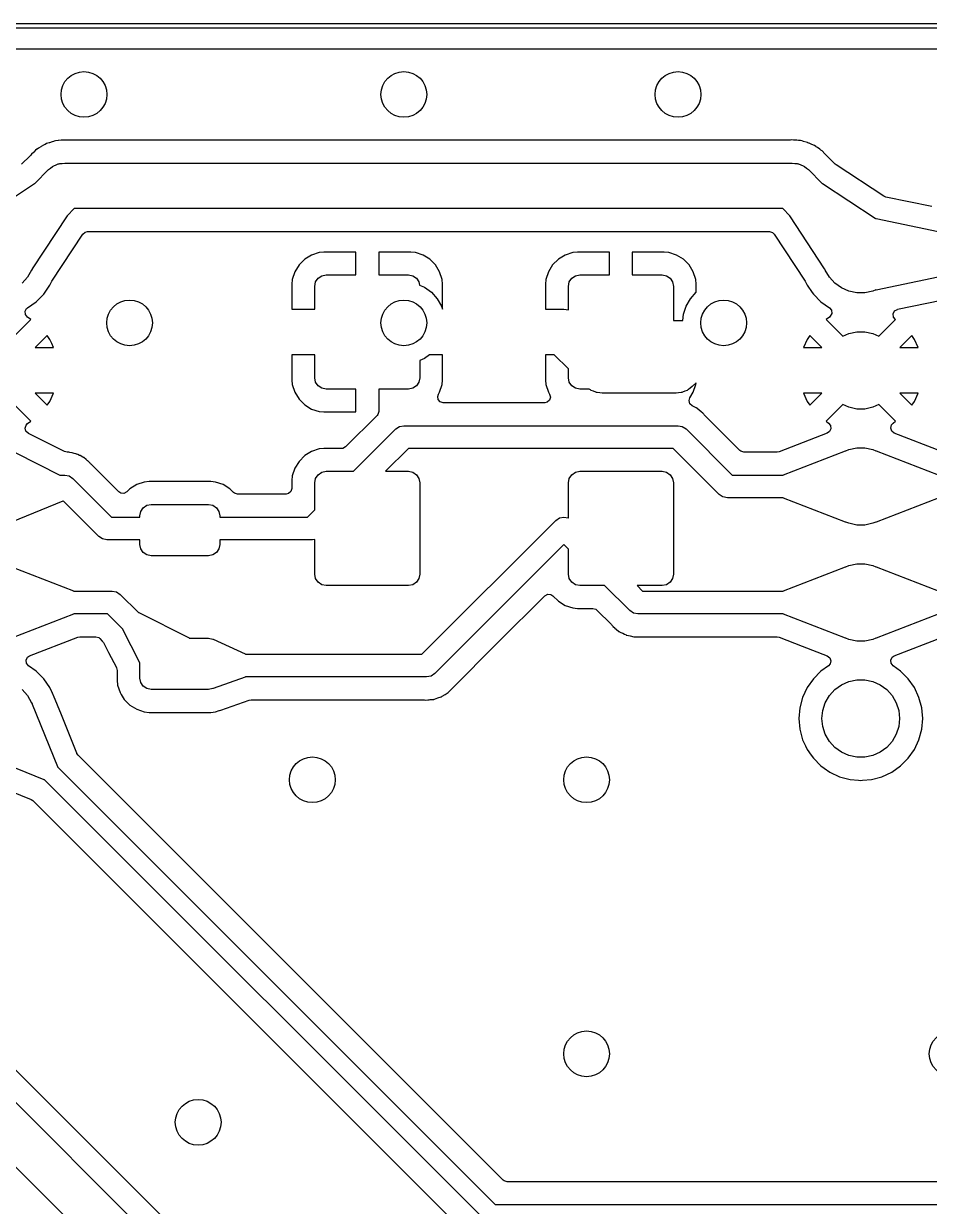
# Model space of a CAD drawing. Extents: x 0.1 to 11.5, y -4.3 to -1.1.
# Drawn here: x 0.657 to 1.437, y -2.12 to -1.1 of the extents above; entities that cross this region are included whole.
import ezdxf

# ---------------------------------------------------------------- set-up
doc = ezdxf.new("R2010")
doc.units = 0
doc.header["$MEASUREMENT"] = 0
doc.layers.add('BLACK', color=7, linetype='CONTINUOUS')

msp = doc.modelspace()

# ---------------------------------------------------------------- linework, layer by layer
at = {"layer": 'BLACK', "linetype": 'CONTINUOUS'}
for p, q in [((0.0787, -1.1004), (11.5354, -1.1004)), ((11.5335, -1.1043), (0.0807, -1.1043)), ((0.3034, -1.122), (1.8816, -1.122)), ((0.6812, -1.2021), (0.679, -1.203)), ((0.6826, -1.2019), (0.6812, -1.2021)), ((0.6829, -1.2018), (0.6826, -1.2019)), ((0.6842, -1.2014), (0.6829, -1.2018)), ((0.6866, -1.2011), (0.6842, -1.2014)), ((0.6867, -1.2011), (0.6866, -1.2011)), ((0.6891, -1.2007), (0.6867, -1.2011)), ((0.6909, -1.2007), (0.6891, -1.2007)), ((0.6891, -1.2007), (0.6891, -1.2007)), ((0.6891, -1.2007), (0.6891, -1.2007)), ((0.6926, -1.2008), (0.6909, -1.2007)), ((1.3162, -1.2008), (0.6926, -1.2008)), ((1.3166, -1.2007), (1.3162, -1.2008)), ((1.3171, -1.2007), (1.3166, -1.2007)), ((1.3179, -1.2006), (1.3171, -1.2007)), ((1.3201, -1.2007), (1.3179, -1.2006)), ((1.3203, -1.2008), (1.3201, -1.2007)), ((1.3205, -1.2008), (1.3203, -1.2008)), ((1.3229, -1.2008), (1.3205, -1.2008)), ((1.3242, -1.201), (1.3229, -1.2008)), ((1.3229, -1.2008), (1.3229, -1.2008)), ((1.3245, -1.2011), (1.3242, -1.201)), ((1.3259, -1.2012), (1.3245, -1.2011)), ((1.3282, -1.2018), (1.3259, -1.2012)), ((1.3259, -1.2012), (1.3259, -1.2012)), ((1.3284, -1.2019), (1.3282, -1.2018)), ((1.3308, -1.2024), (1.3284, -1.2019)), ((1.332, -1.2029), (1.3308, -1.2024)), ((1.3308, -1.2024), (1.3308, -1.2024)), ((0.6634, -1.2129), (0.6626, -1.2139)), ((0.6653, -1.2113), (0.6634, -1.2129)), ((0.6654, -1.2112), (0.6653, -1.2113)), ((0.6671, -1.2095), (0.6654, -1.2112)), ((0.6682, -1.2087), (0.6671, -1.2095)), ((0.6671, -1.2095), (0.6671, -1.2095)), ((0.6685, -1.2085), (0.6682, -1.2087)), ((0.6695, -1.2077), (0.6685, -1.2085)), ((0.6716, -1.2065), (0.6695, -1.2077)), ((0.6718, -1.2064), (0.6716, -1.2065)), ((0.6738, -1.2051), (0.6718, -1.2064)), ((0.6751, -1.2046), (0.6738, -1.2051)), ((0.6738, -1.2051), (0.6738, -1.2051)), ((0.6753, -1.2044), (0.6751, -1.2046)), ((0.6765, -1.2038), (0.6753, -1.2044)), ((0.6788, -1.2031), (0.6765, -1.2038)), ((0.6765, -1.2038), (0.6765, -1.2038)), ((0.679, -1.203), (0.6788, -1.2031)), ((1.3323, -1.203), (1.332, -1.2029)), ((1.3333, -1.2033), (1.3323, -1.203)), ((1.3336, -1.2034), (1.3333, -1.2033)), ((1.3357, -1.2045), (1.3336, -1.2034)), ((1.3336, -1.2034), (1.3336, -1.2034)), ((1.3336, -1.2034), (1.3336, -1.2034)), ((1.3359, -1.2046), (1.3357, -1.2045)), ((1.3381, -1.2055), (1.3359, -1.2046)), ((1.3392, -1.2063), (1.3381, -1.2055)), ((1.3381, -1.2055), (1.3381, -1.2055)), ((1.3381, -1.2055), (1.3381, -1.2055)), ((1.3381, -1.2055), (1.3381, -1.2055)), ((1.3395, -1.2065), (1.3392, -1.2063)), ((1.3407, -1.2071), (1.3395, -1.2065)), ((1.3426, -1.2086), (1.3407, -1.2071)), ((1.3407, -1.2071), (1.3407, -1.2071)), ((1.3427, -1.2087), (1.3426, -1.2086)), ((1.3436, -1.2094), (1.3427, -1.2087)), ((1.3447, -1.2101), (1.3436, -1.2094)), ((1.3471, -1.2127), (1.3447, -1.2101)), ((1.3447, -1.2101), (1.3447, -1.2101)), ((1.3447, -1.2101), (1.3447, -1.2101)), ((1.356, -1.2216), (1.3471, -1.2127)), ((0.6624, -1.2142), (0.655, -1.2216)), ((0.6626, -1.2139), (0.6624, -1.2142)), ((0.6821, -1.2233), (0.6827, -1.2229)), ((0.6827, -1.2229), (0.6847, -1.2221)), ((0.6847, -1.2221), (0.6866, -1.2213)), ((0.6866, -1.2213), (0.6873, -1.2212)), ((0.6873, -1.2212), (0.6879, -1.2209)), ((0.6879, -1.2209), (0.69, -1.2208)), ((0.69, -1.2208), (0.6921, -1.2205)), ((0.6921, -1.2205), (1.3189, -1.2205)), ((1.3189, -1.2205), (1.321, -1.2208)), ((1.321, -1.2208), (1.3231, -1.2209)), ((1.3231, -1.2209), (1.3237, -1.2212)), ((1.3237, -1.2212), (1.3244, -1.2213)), ((1.3244, -1.2213), (1.3264, -1.2221)), ((1.3264, -1.2221), (1.3283, -1.2229)), ((1.3283, -1.2229), (1.3289, -1.2233)), ((1.3568, -1.2222), (1.356, -1.2216)), ((1.3977, -1.2491), (1.3568, -1.2222)), ((0.6663, -1.2381), (0.6782, -1.2262)), ((0.6782, -1.2262), (0.6799, -1.225)), ((0.6799, -1.225), (0.6815, -1.2236)), ((0.6815, -1.2236), (0.6821, -1.2233)), ((1.3289, -1.2233), (1.3295, -1.2236)), ((1.3295, -1.2236), (1.3311, -1.225)), ((1.3311, -1.225), (1.3328, -1.2262)), ((1.3328, -1.2262), (1.3447, -1.2381)), ((0.6206, -1.2681), (0.6662, -1.2382)), ((0.6662, -1.2382), (0.6663, -1.2381)), ((1.3447, -1.2381), (1.3449, -1.2382)), ((1.3449, -1.2382), (1.3904, -1.2681)), ((1.3994, -1.2498), (1.3977, -1.2491)), ((1.4391, -1.258), (1.3994, -1.2498)), ((0.7003, -1.2598), (0.6942, -1.266)), ((1.3107, -1.2598), (0.7003, -1.2598)), ((1.3169, -1.266), (1.3107, -1.2598)), ((0.6941, -1.2661), (0.6642, -1.3117)), ((0.6942, -1.266), (0.6941, -1.2661)), ((1.3169, -1.2661), (1.3169, -1.266)), ((1.3468, -1.3117), (1.3169, -1.2661)), ((1.3904, -1.2681), (1.3906, -1.2684)), ((1.3906, -1.2684), (1.3906, -1.2684)), ((1.3906, -1.2684), (1.3908, -1.2685)), ((1.3908, -1.2685), (1.3909, -1.2684)), ((1.3909, -1.2684), (1.3911, -1.2684)), ((1.3911, -1.2684), (1.4445, -1.2795)), ((0.681, -1.3224), (0.7077, -1.2818)), ((0.7077, -1.2818), (0.7098, -1.28)), ((0.7098, -1.28), (0.7117, -1.2795)), ((0.7117, -1.2795), (1.2993, -1.2795)), ((1.2993, -1.2795), (1.3019, -1.2803)), ((1.3019, -1.2803), (1.3034, -1.2818)), ((1.3034, -1.2818), (1.33, -1.3224)), ((0.8989, -1.3035), (0.894, -1.3083)), ((0.9048, -1.2998), (0.8989, -1.3035)), ((0.9113, -1.2977), (0.9048, -1.2998)), ((0.9048, -1.2998), (0.9048, -1.2998)), ((0.9154, -1.2972), (0.9113, -1.2977)), ((0.9429, -1.2972), (0.9154, -1.2972)), ((0.9154, -1.2972), (0.9154, -1.2972)), ((0.9429, -1.3169), (0.9429, -1.2972)), ((0.9902, -1.2972), (0.9626, -1.2972)), ((0.9626, -1.2972), (0.9626, -1.3169)), ((0.9942, -1.2977), (0.9902, -1.2972)), ((1.0008, -1.2998), (0.9942, -1.2977)), ((0.9942, -1.2977), (0.9942, -1.2977)), ((1.0066, -1.3035), (1.0008, -1.2998)), ((1.0008, -1.2998), (1.0008, -1.2998)), ((1.0115, -1.3083), (1.0066, -1.3035)), ((1.1174, -1.3035), (1.1125, -1.3083)), ((1.1233, -1.2998), (1.1174, -1.3035)), ((1.1298, -1.2977), (1.1233, -1.2998)), ((1.1233, -1.2998), (1.1233, -1.2998)), ((1.1339, -1.2972), (1.1298, -1.2977)), ((1.1614, -1.2972), (1.1339, -1.2972)), ((1.1339, -1.2972), (1.1339, -1.2972)), ((1.1614, -1.3169), (1.1614, -1.2972)), ((1.2087, -1.2972), (1.1811, -1.2972)), ((1.1811, -1.2972), (1.1811, -1.3169)), ((1.2127, -1.2977), (1.2087, -1.2972)), ((1.2193, -1.2998), (1.2127, -1.2977)), ((1.2127, -1.2977), (1.2127, -1.2977)), ((1.2251, -1.3035), (1.2193, -1.2998)), ((1.2193, -1.2998), (1.2193, -1.2998)), ((1.23, -1.3083), (1.2251, -1.3035)), ((0.6636, -1.3128), (0.6601, -1.3189)), ((0.664, -1.3119), (0.6636, -1.3128)), ((0.6642, -1.3117), (0.664, -1.3119)), ((0.8904, -1.3142), (0.8882, -1.3208)), ((0.894, -1.3083), (0.8904, -1.3142)), ((0.8904, -1.3142), (0.8904, -1.3142)), ((1.0151, -1.3142), (1.0115, -1.3083)), ((1.0173, -1.3208), (1.0151, -1.3142)), ((1.0151, -1.3142), (1.0151, -1.3142)), ((1.1089, -1.3142), (1.1067, -1.3208)), ((1.1125, -1.3083), (1.1089, -1.3142)), ((1.1089, -1.3142), (1.1089, -1.3142)), ((1.2336, -1.3142), (1.23, -1.3083)), ((1.2358, -1.3208), (1.2336, -1.3142)), ((1.2336, -1.3142), (1.2336, -1.3142)), ((1.347, -1.3119), (1.3468, -1.3117)), ((1.3471, -1.3119), (1.347, -1.3119)), ((1.3474, -1.3128), (1.3471, -1.3119)), ((1.3509, -1.3189), (1.3474, -1.3128)), ((0.6601, -1.3189), (0.6555, -1.3241)), ((0.6793, -1.3259), (0.6806, -1.323)), ((0.6806, -1.323), (0.681, -1.3224)), ((0.8882, -1.3208), (0.8878, -1.3248)), ((0.8878, -1.3248), (0.8878, -1.3465)), ((0.8882, -1.3208), (0.8882, -1.3208)), ((0.9075, -1.3268), (0.9082, -1.323)), ((0.9082, -1.323), (0.9104, -1.3198)), ((0.9104, -1.3198), (0.9136, -1.3177)), ((0.9136, -1.3177), (0.9173, -1.3169)), ((0.9173, -1.3169), (0.9429, -1.3169)), ((0.9626, -1.3169), (0.9882, -1.3169)), ((0.9882, -1.3169), (0.992, -1.3177)), ((0.992, -1.3177), (0.9951, -1.3198)), ((0.9951, -1.3198), (0.9973, -1.323)), ((0.9973, -1.323), (0.9978, -1.3257)), ((1.0177, -1.3248), (1.0173, -1.3208)), ((1.0177, -1.3465), (1.0177, -1.3248)), ((1.0177, -1.3248), (1.0177, -1.3248)), ((1.1067, -1.3208), (1.1063, -1.3248)), ((1.1063, -1.3248), (1.1063, -1.3465)), ((1.1067, -1.3208), (1.1067, -1.3208)), ((1.126, -1.3268), (1.1267, -1.323)), ((1.1267, -1.323), (1.1289, -1.3198)), ((1.1289, -1.3198), (1.1321, -1.3177)), ((1.1321, -1.3177), (1.1358, -1.3169)), ((1.1358, -1.3169), (1.1614, -1.3169)), ((1.1811, -1.3169), (1.2067, -1.3169)), ((1.2067, -1.3169), (1.2105, -1.3177)), ((1.2105, -1.3177), (1.2137, -1.3198)), ((1.2137, -1.3198), (1.2158, -1.323)), ((1.2158, -1.323), (1.2165, -1.3268)), ((1.2362, -1.3248), (1.2358, -1.3208)), ((1.2362, -1.3319), (1.2362, -1.3248)), ((1.2362, -1.3248), (1.2362, -1.3248)), ((1.33, -1.3224), (1.3304, -1.323)), ((1.3304, -1.323), (1.3317, -1.3259)), ((1.3556, -1.3241), (1.3509, -1.3189)), ((1.3612, -1.3282), (1.3556, -1.3241)), ((1.4445, -1.319), (1.3911, -1.3301)), ((0.6674, -1.3401), (0.674, -1.3335)), ((0.674, -1.3335), (0.6793, -1.3259)), ((0.6793, -1.3259), (0.6793, -1.3259)), ((0.9075, -1.3465), (0.9075, -1.3268)), ((0.9978, -1.3257), (1.002, -1.3276)), ((1.002, -1.3276), (1.008, -1.3319)), ((1.008, -1.3319), (1.0129, -1.3374)), ((1.126, -1.3469), (1.126, -1.3268)), ((1.2165, -1.3268), (1.2165, -1.3563)), ((1.2312, -1.3374), (1.2361, -1.3319)), ((1.2361, -1.3319), (1.2362, -1.3319)), ((1.3317, -1.3259), (1.3317, -1.3259)), ((1.3317, -1.3259), (1.336, -1.332)), ((1.336, -1.332), (1.3371, -1.3335)), ((1.3371, -1.3335), (1.3436, -1.3401)), ((1.3676, -1.331), (1.3612, -1.3282)), ((1.3745, -1.3325), (1.3676, -1.331)), ((1.3815, -1.3325), (1.3745, -1.3325)), ((1.3883, -1.331), (1.3815, -1.3325)), ((1.3908, -1.3299), (1.3883, -1.331)), ((1.3908, -1.33), (1.3908, -1.3299)), ((1.3911, -1.3301), (1.3908, -1.33)), ((0.6593, -1.3459), (0.6601, -1.3452)), ((0.6601, -1.3452), (0.6674, -1.3401)), ((1.0129, -1.3374), (1.0166, -1.3439)), ((1.0166, -1.3439), (1.0175, -1.3465)), ((1.2252, -1.3509), (1.2275, -1.3439)), ((1.2275, -1.3439), (1.2312, -1.3374)), ((1.3436, -1.3401), (1.351, -1.3452)), ((1.351, -1.3452), (1.3527, -1.3474)), ((1.4097, -1.3465), (1.4474, -1.3387)), ((0.6581, -1.3483), (0.6593, -1.3459)), ((0.6583, -1.3511), (0.6581, -1.3483)), ((0.6601, -1.3532), (0.6583, -1.3511)), ((0.663, -1.3553), (0.6601, -1.3532)), ((0.6621, -1.3563), (0.663, -1.3553)), ((0.663, -1.3553), (0.663, -1.3553)), ((0.8878, -1.3465), (0.9075, -1.3465)), ((1.0175, -1.3465), (1.0177, -1.3465)), ((1.1063, -1.3465), (1.122, -1.3465)), ((1.122, -1.3465), (1.1241, -1.3468)), ((1.1241, -1.3468), (1.126, -1.3469)), ((1.2246, -1.3563), (1.2252, -1.3509)), ((1.351, -1.3532), (1.348, -1.3553)), ((1.348, -1.3553), (1.348, -1.3553)), ((1.348, -1.3553), (1.3624, -1.3697)), ((1.3517, -1.3526), (1.351, -1.3532)), ((1.353, -1.3501), (1.3517, -1.3526)), ((1.3527, -1.3474), (1.353, -1.3501)), ((1.3935, -1.3697), (1.4079, -1.3553)), ((1.4059, -1.3504), (1.4071, -1.348)), ((1.4062, -1.3532), (1.4059, -1.3504)), ((1.4079, -1.3553), (1.4062, -1.3532)), ((1.4071, -1.348), (1.4095, -1.3466)), ((1.4079, -1.3553), (1.4079, -1.3553)), ((1.4079, -1.3553), (1.4079, -1.3553)), ((1.4095, -1.3466), (1.4097, -1.3465)), ((0.6486, -1.3697), (0.6621, -1.3563)), ((1.2165, -1.3563), (1.2246, -1.3563)), ((0.677, -1.3692), (0.6667, -1.3795)), ((0.6793, -1.3725), (0.677, -1.3692)), ((0.677, -1.3692), (0.677, -1.3692)), ((0.6809, -1.376), (0.6793, -1.3725)), ((0.6793, -1.3725), (0.6793, -1.3725)), ((1.3317, -1.3725), (1.3285, -1.3795)), ((1.3341, -1.3692), (1.3317, -1.3725)), ((1.3443, -1.3795), (1.3341, -1.3692)), ((1.3624, -1.3697), (1.3676, -1.3674)), ((1.3676, -1.3674), (1.3745, -1.3659)), ((1.3745, -1.3659), (1.3815, -1.3659)), ((1.3815, -1.3659), (1.3883, -1.3674)), ((1.3883, -1.3674), (1.3935, -1.3697)), ((1.4218, -1.3692), (1.4116, -1.3795)), ((1.4242, -1.3725), (1.4218, -1.3692)), ((1.4218, -1.3692), (1.4218, -1.3692)), ((1.4274, -1.3795), (1.4242, -1.3725)), ((1.4242, -1.3725), (1.4242, -1.3725)), ((0.6667, -1.3795), (0.6825, -1.3795)), ((0.6825, -1.3795), (0.6809, -1.376)), ((0.8878, -1.3858), (0.8878, -1.4075)), ((0.9075, -1.3858), (0.8878, -1.3858)), ((0.9075, -1.4055), (0.9075, -1.3858)), ((1.0063, -1.3858), (1.002, -1.389)), ((1.0177, -1.3858), (1.0063, -1.3858)), ((1.0177, -1.4075), (1.0177, -1.3858)), ((1.1139, -1.3858), (1.1063, -1.3858)), ((1.1063, -1.3858), (1.1063, -1.4075)), ((1.126, -1.3979), (1.1139, -1.3858)), ((1.3285, -1.3795), (1.3443, -1.3795)), ((1.4116, -1.3795), (1.4274, -1.3795)), ((1.002, -1.389), (0.998, -1.3907)), ((0.998, -1.3907), (0.998, -1.4055)), ((0.9082, -1.4093), (0.9075, -1.4055)), ((0.998, -1.4055), (0.9973, -1.4093)), ((1.126, -1.4055), (1.126, -1.3979)), ((1.1267, -1.4093), (1.126, -1.4055)), ((0.8878, -1.4075), (0.8882, -1.4115)), ((0.8882, -1.4115), (0.8904, -1.4181)), ((0.9104, -1.4125), (0.9082, -1.4093)), ((0.9136, -1.4146), (0.9104, -1.4125)), ((0.9173, -1.4154), (0.9136, -1.4146)), ((0.9429, -1.4154), (0.9173, -1.4154)), ((0.9429, -1.435), (0.9429, -1.4154)), ((0.9882, -1.4154), (0.9626, -1.4154)), ((0.9626, -1.4154), (0.9626, -1.4345)), ((0.992, -1.4146), (0.9882, -1.4154)), ((0.9951, -1.4125), (0.992, -1.4146)), ((0.9973, -1.4093), (0.9951, -1.4125)), ((1.0151, -1.4181), (1.0173, -1.4115)), ((1.0173, -1.4115), (1.0177, -1.4075)), ((1.0173, -1.4115), (1.0173, -1.4115)), ((1.0177, -1.4075), (1.0177, -1.4075)), ((1.1063, -1.4075), (1.1067, -1.4115)), ((1.1067, -1.4115), (1.1089, -1.4181)), ((1.1289, -1.4125), (1.1267, -1.4093)), ((1.1321, -1.4146), (1.1289, -1.4125)), ((1.1358, -1.4154), (1.1321, -1.4146)), ((1.144, -1.4154), (1.1358, -1.4154)), ((1.1445, -1.4158), (1.144, -1.4154)), ((1.1451, -1.4161), (1.1445, -1.4158)), ((1.1457, -1.4165), (1.1451, -1.4161)), ((1.1477, -1.4172), (1.1457, -1.4165)), ((1.2283, -1.4165), (1.2264, -1.4172)), ((1.2289, -1.4161), (1.2283, -1.4165)), ((1.2295, -1.4158), (1.2289, -1.4161)), ((1.2311, -1.4144), (1.2295, -1.4158)), ((1.2328, -1.4131), (1.2311, -1.4144)), ((1.236, -1.41), (1.2328, -1.4131)), ((1.2336, -1.4181), (1.2358, -1.4115)), ((1.2358, -1.4115), (1.236, -1.41)), ((1.2358, -1.4115), (1.2358, -1.4115)), ((0.6667, -1.4189), (0.677, -1.4292)), ((0.6825, -1.4189), (0.6667, -1.4189)), ((0.677, -1.4292), (0.6793, -1.4259)), ((0.6793, -1.4259), (0.6825, -1.4189)), ((0.6793, -1.4259), (0.6793, -1.4259)), ((0.8904, -1.4181), (0.8904, -1.4181)), ((0.8904, -1.4181), (0.894, -1.424)), ((0.894, -1.424), (0.8989, -1.4288)), ((1.0135, -1.4216), (1.0141, -1.4197)), ((1.0138, -1.4243), (1.0135, -1.4216)), ((1.0156, -1.4264), (1.0138, -1.4243)), ((1.0141, -1.4197), (1.0151, -1.4181)), ((1.0151, -1.4181), (1.0151, -1.4181)), ((1.0183, -1.4271), (1.0156, -1.4264)), ((1.1077, -1.4267), (1.1057, -1.4271)), ((1.1098, -1.425), (1.1077, -1.4267)), ((1.1089, -1.4181), (1.1089, -1.4181)), ((1.1089, -1.4181), (1.1099, -1.4197)), ((1.1106, -1.4224), (1.1098, -1.425)), ((1.1099, -1.4197), (1.1106, -1.4224)), ((1.1496, -1.4181), (1.1477, -1.4172)), ((1.1503, -1.4182), (1.1496, -1.4181)), ((1.1509, -1.4184), (1.1503, -1.4182)), ((1.153, -1.4186), (1.1509, -1.4184)), ((1.1551, -1.4189), (1.153, -1.4186)), ((1.2189, -1.4189), (1.1551, -1.4189)), ((1.221, -1.4186), (1.2189, -1.4189)), ((1.2231, -1.4184), (1.221, -1.4186)), ((1.2237, -1.4182), (1.2231, -1.4184)), ((1.2244, -1.4181), (1.2237, -1.4182)), ((1.2264, -1.4172), (1.2244, -1.4181)), ((1.23, -1.4252), (1.2307, -1.4228)), ((1.2307, -1.4279), (1.23, -1.4252)), ((1.2307, -1.4228), (1.2336, -1.4181)), ((1.2336, -1.4181), (1.2336, -1.4181)), ((1.3285, -1.4189), (1.3317, -1.4259)), ((1.3443, -1.4189), (1.3285, -1.4189)), ((1.3317, -1.4259), (1.3317, -1.4259)), ((1.3317, -1.4259), (1.3341, -1.4292)), ((1.3341, -1.4292), (1.3443, -1.4189)), ((1.4116, -1.4189), (1.4218, -1.4292)), ((1.4274, -1.4189), (1.4116, -1.4189)), ((1.4218, -1.4292), (1.4242, -1.4259)), ((1.4242, -1.4259), (1.4274, -1.4189)), ((1.4242, -1.4259), (1.4242, -1.4259)), ((0.663, -1.4431), (0.6486, -1.4287)), ((0.677, -1.4292), (0.677, -1.4292)), ((0.8989, -1.4288), (0.9048, -1.4325)), ((0.9048, -1.4325), (0.9048, -1.4325)), ((0.9048, -1.4325), (0.9113, -1.4346)), ((0.9113, -1.4346), (0.9113, -1.4346)), ((0.9113, -1.4346), (0.9154, -1.435)), ((0.9154, -1.435), (0.9429, -1.435)), ((0.9429, -1.435), (0.9429, -1.435)), ((0.9626, -1.4345), (0.9618, -1.4372)), ((1.1057, -1.4271), (1.0183, -1.4271)), ((1.2327, -1.4298), (1.2307, -1.4279)), ((1.2333, -1.4301), (1.2327, -1.4298)), ((1.2361, -1.4314), (1.2333, -1.4301)), ((1.2363, -1.4315), (1.2361, -1.4314)), ((1.2366, -1.4317), (1.2363, -1.4315)), ((1.2363, -1.4315), (1.2363, -1.4315)), ((1.2368, -1.4318), (1.2366, -1.4317)), ((1.2366, -1.4317), (1.2366, -1.4317)), ((1.2391, -1.4338), (1.2368, -1.4318)), ((1.2401, -1.4346), (1.2391, -1.4338)), ((1.2402, -1.4347), (1.2401, -1.4346)), ((1.2404, -1.4348), (1.2402, -1.4347)), ((1.2405, -1.435), (1.2404, -1.4348)), ((1.2419, -1.4361), (1.2405, -1.435)), ((1.2421, -1.4363), (1.2419, -1.4361)), ((1.2424, -1.4366), (1.2421, -1.4363)), ((1.2427, -1.437), (1.2424, -1.4366)), ((1.2431, -1.4376), (1.2427, -1.437)), ((1.3341, -1.4292), (1.3341, -1.4292)), ((1.3624, -1.4287), (1.348, -1.4431)), ((1.3676, -1.431), (1.3624, -1.4287)), ((1.3745, -1.4325), (1.3676, -1.431)), ((1.3815, -1.4325), (1.3745, -1.4325)), ((1.3883, -1.431), (1.3815, -1.4325)), ((1.3935, -1.4287), (1.3883, -1.431)), ((1.4079, -1.4431), (1.3935, -1.4287)), ((1.4218, -1.4292), (1.4218, -1.4292)), ((0.6581, -1.449), (0.6589, -1.4463)), ((0.6589, -1.4463), (0.6601, -1.4451)), ((0.6601, -1.4451), (0.663, -1.4431)), ((0.9612, -1.438), (0.9341, -1.4651)), ((0.9618, -1.4372), (0.9612, -1.438)), ((0.9805, -1.4476), (0.9843, -1.4469)), ((0.9843, -1.4469), (1.2205, -1.4469)), ((1.2205, -1.4469), (1.2242, -1.4476)), ((1.259, -1.4535), (1.2431, -1.4376)), ((1.348, -1.4431), (1.3502, -1.4446)), ((1.3502, -1.4446), (1.3519, -1.4468)), ((1.3519, -1.4468), (1.3522, -1.4495)), ((1.4037, -1.4489), (1.4043, -1.4462)), ((1.4043, -1.4462), (1.4058, -1.4446)), ((1.4058, -1.4446), (1.4079, -1.4431)), ((0.6587, -1.4516), (0.6581, -1.449)), ((0.6608, -1.4535), (0.6587, -1.4516)), ((0.6918, -1.4691), (0.6608, -1.4535)), ((0.9408, -1.4862), (0.9773, -1.4497)), ((0.9773, -1.4497), (0.9805, -1.4476)), ((1.2242, -1.4476), (1.2274, -1.4497)), ((1.2274, -1.4497), (1.2671, -1.4894)), ((1.2738, -1.4682), (1.259, -1.4535)), ((1.3491, -1.4532), (1.3076, -1.4693)), ((1.3509, -1.452), (1.3491, -1.4532)), ((1.3522, -1.4495), (1.3509, -1.452)), ((1.4046, -1.4515), (1.4037, -1.4489)), ((1.4068, -1.4532), (1.4046, -1.4515)), ((1.4483, -1.4693), (1.4068, -1.4532)), ((0.9113, -1.4669), (0.9048, -1.4691)), ((0.9154, -1.4665), (0.9113, -1.4669)), ((0.9113, -1.4669), (0.9113, -1.4669)), ((0.9306, -1.4665), (0.9154, -1.4665)), ((0.9154, -1.4665), (0.9154, -1.4665)), ((0.9317, -1.4664), (0.9306, -1.4665)), ((0.9341, -1.4651), (0.9317, -1.4664)), ((0.9883, -1.4665), (0.9686, -1.4862)), ((1.2164, -1.4665), (0.9883, -1.4665)), ((1.256, -1.5062), (1.2164, -1.4665)), ((1.3651, -1.4685), (1.3676, -1.4674)), ((1.3676, -1.4674), (1.3745, -1.4659)), ((1.3745, -1.4659), (1.3815, -1.4659)), ((1.3815, -1.4659), (1.3883, -1.4674)), ((1.3883, -1.4674), (1.3908, -1.4685)), ((0.65, -1.4703), (0.6878, -1.4894)), ((0.6941, -1.4696), (0.6918, -1.4691)), ((0.6947, -1.4696), (0.6941, -1.4696)), ((0.695, -1.4696), (0.6947, -1.4696)), ((0.6953, -1.4696), (0.695, -1.4696)), ((0.695, -1.4696), (0.695, -1.4696)), ((0.6956, -1.4697), (0.6953, -1.4696)), ((0.6953, -1.4696), (0.6953, -1.4696)), ((0.6966, -1.4699), (0.6956, -1.4697)), ((0.6985, -1.4704), (0.6966, -1.4699)), ((0.7004, -1.4707), (0.6985, -1.4704)), ((0.7015, -1.471), (0.7004, -1.4707)), ((0.7018, -1.4711), (0.7015, -1.471)), ((0.702, -1.4712), (0.7018, -1.4711)), ((0.7018, -1.4711), (0.7018, -1.4711)), ((0.7023, -1.4713), (0.702, -1.4712)), ((0.702, -1.4712), (0.702, -1.4712)), ((0.7034, -1.4718), (0.7023, -1.4713)), ((0.7023, -1.4713), (0.7023, -1.4713)), ((0.7023, -1.4713), (0.7023, -1.4713)), ((0.705, -1.4726), (0.7034, -1.4718)), ((0.7053, -1.4727), (0.705, -1.4726)), ((0.7077, -1.4739), (0.7053, -1.4727)), ((0.708, -1.474), (0.7077, -1.4739)), ((0.7077, -1.4739), (0.7077, -1.4739)), ((0.7077, -1.4739), (0.7077, -1.4739)), ((0.7082, -1.4742), (0.708, -1.474)), ((0.708, -1.474), (0.708, -1.474)), ((0.7085, -1.4744), (0.7082, -1.4742)), ((0.7082, -1.4742), (0.7082, -1.4742)), ((0.7105, -1.4761), (0.7085, -1.4744)), ((0.7085, -1.4744), (0.7085, -1.4744)), ((0.7085, -1.4744), (0.7085, -1.4744)), ((0.7108, -1.4763), (0.7105, -1.4761)), ((0.7118, -1.4771), (0.7108, -1.4763)), ((0.7119, -1.4772), (0.7118, -1.4771)), ((0.712, -1.4773), (0.7119, -1.4772)), ((0.7122, -1.4775), (0.712, -1.4773)), ((0.7138, -1.4788), (0.7122, -1.4775)), ((0.894, -1.4776), (0.8904, -1.4835)), ((0.8989, -1.4727), (0.894, -1.4776)), ((0.9048, -1.4691), (0.8989, -1.4727)), ((0.9048, -1.4691), (0.9048, -1.4691)), ((1.2746, -1.4689), (1.2738, -1.4682)), ((1.2773, -1.4697), (1.2746, -1.4689)), ((1.3059, -1.4697), (1.2773, -1.4697)), ((1.3076, -1.4693), (1.3059, -1.4697)), ((1.3113, -1.4893), (1.3647, -1.4685)), ((1.3647, -1.4685), (1.3651, -1.4685)), ((1.3651, -1.4685), (1.3651, -1.4685)), ((1.3908, -1.4685), (1.3908, -1.4685)), ((1.3908, -1.4685), (1.3912, -1.4685)), ((1.3912, -1.4685), (1.4446, -1.4893)), ((0.714, -1.4792), (0.7138, -1.4788)), ((0.7138, -1.4788), (0.7138, -1.4788)), ((0.7143, -1.4796), (0.714, -1.4792)), ((0.7148, -1.4801), (0.7143, -1.4796)), ((0.7387, -1.504), (0.7148, -1.4801)), ((0.8904, -1.4835), (0.8882, -1.49)), ((0.8904, -1.4835), (0.8904, -1.4835)), ((0.9104, -1.4891), (0.9136, -1.487)), ((0.9136, -1.487), (0.9173, -1.4862)), ((0.9173, -1.4862), (0.9408, -1.4862)), ((0.9686, -1.4862), (0.9882, -1.4862)), ((0.9882, -1.4862), (0.992, -1.487)), ((0.992, -1.487), (0.9951, -1.4891)), ((1.1289, -1.4891), (1.1321, -1.487)), ((1.1321, -1.487), (1.1358, -1.4862)), ((1.1358, -1.4862), (1.2067, -1.4862)), ((1.2067, -1.4862), (1.2105, -1.487)), ((1.2105, -1.487), (1.2137, -1.4891)), ((0.6878, -1.4894), (0.6921, -1.4894)), ((0.6921, -1.4894), (0.6959, -1.4901)), ((0.6959, -1.4901), (0.6991, -1.4923)), ((0.6991, -1.4923), (0.7324, -1.5256)), ((0.7542, -1.4976), (0.7483, -1.5013)), ((0.7607, -1.4955), (0.7542, -1.4976)), ((0.7542, -1.4976), (0.7542, -1.4976)), ((0.7648, -1.4951), (0.7607, -1.4955)), ((0.7607, -1.4955), (0.7607, -1.4955)), ((0.8179, -1.4951), (0.7648, -1.4951)), ((0.7648, -1.4951), (0.7648, -1.4951)), ((0.822, -1.4955), (0.8179, -1.4951)), ((0.8285, -1.4976), (0.822, -1.4955)), ((0.822, -1.4955), (0.822, -1.4955)), ((0.8344, -1.5013), (0.8285, -1.4976)), ((0.8882, -1.49), (0.8878, -1.4941)), ((0.8878, -1.4941), (0.8878, -1.501)), ((0.8882, -1.49), (0.8882, -1.49)), ((0.8882, -1.49), (0.8882, -1.49)), ((0.9075, -1.4961), (0.9082, -1.4923)), ((0.9075, -1.5195), (0.9075, -1.4961)), ((0.9082, -1.4923), (0.9104, -1.4891)), ((0.9951, -1.4891), (0.9973, -1.4923)), ((0.9973, -1.4923), (0.998, -1.4961)), ((0.998, -1.4961), (0.998, -1.5748)), ((1.126, -1.4961), (1.1267, -1.4923)), ((1.126, -1.5265), (1.126, -1.4961)), ((1.1267, -1.4923), (1.1289, -1.4891)), ((1.2137, -1.4891), (1.2158, -1.4923)), ((1.2158, -1.4923), (1.2165, -1.4961)), ((1.2165, -1.4961), (1.2165, -1.5748)), ((1.2671, -1.4894), (1.3112, -1.4894)), ((1.3112, -1.4894), (1.3113, -1.4893)), ((1.3112, -1.4894), (1.3112, -1.4894)), ((0.7404, -1.5051), (0.7387, -1.504)), ((0.7432, -1.5053), (0.7404, -1.5051)), ((0.7456, -1.504), (0.7432, -1.5053)), ((0.7483, -1.5013), (0.7456, -1.504)), ((0.8376, -1.5045), (0.8344, -1.5013)), ((0.8344, -1.5013), (0.8344, -1.5013)), ((0.8384, -1.5051), (0.8376, -1.5045)), ((0.841, -1.5059), (0.8384, -1.5051)), ((0.8829, -1.5059), (0.841, -1.5059)), ((0.8849, -1.5054), (0.8829, -1.5059)), ((0.887, -1.5036), (0.8849, -1.5054)), ((0.8878, -1.501), (0.887, -1.5036)), ((1.2586, -1.5079), (1.256, -1.5062)), ((1.256, -1.5062), (1.256, -1.5062)), ((1.2592, -1.5083), (1.2586, -1.5079)), ((1.263, -1.5091), (1.2592, -1.5083)), ((0.6906, -1.5118), (0.6463, -1.53)), ((0.6907, -1.5117), (0.6906, -1.5118)), ((0.7214, -1.5424), (0.6907, -1.5117)), ((0.7576, -1.5208), (0.7598, -1.5176)), ((0.7598, -1.5176), (0.763, -1.5155)), ((0.763, -1.5155), (0.7667, -1.5148)), ((0.7667, -1.5148), (0.8159, -1.5148)), ((0.8159, -1.5148), (0.8197, -1.5155)), ((0.8197, -1.5155), (0.8229, -1.5176)), ((0.8229, -1.5176), (0.825, -1.5208)), ((1.3112, -1.5091), (1.263, -1.5091)), ((1.263, -1.5091), (1.263, -1.5091)), ((1.3113, -1.5092), (1.3112, -1.5091)), ((1.3647, -1.53), (1.3113, -1.5092)), ((1.4446, -1.5092), (1.3912, -1.53)), ((0.7324, -1.5256), (0.7569, -1.5256)), ((0.7569, -1.5246), (0.7576, -1.5208)), ((0.7569, -1.5256), (0.7569, -1.5246)), ((0.825, -1.5208), (0.8258, -1.5246)), ((0.8258, -1.5246), (0.8258, -1.5256)), ((0.8258, -1.5256), (0.8661, -1.5256)), ((0.8661, -1.5256), (0.9014, -1.5256)), ((0.9014, -1.5256), (0.9075, -1.5195)), ((0.9999, -1.6437), (1.1151, -1.5285)), ((1.1151, -1.5285), (1.1183, -1.5263)), ((1.1151, -1.5285), (1.1151, -1.5285)), ((1.1183, -1.5263), (1.122, -1.5256)), ((1.122, -1.5256), (1.1258, -1.5263)), ((1.1258, -1.5263), (1.126, -1.5265)), ((1.3651, -1.53), (1.3647, -1.53)), ((1.3676, -1.531), (1.3651, -1.5299)), ((1.3651, -1.5299), (1.3651, -1.53)), ((1.3745, -1.5325), (1.3676, -1.531)), ((1.3815, -1.5325), (1.3745, -1.5325)), ((1.3883, -1.531), (1.3815, -1.5325)), ((1.3908, -1.5299), (1.3883, -1.531)), ((1.3908, -1.53), (1.3908, -1.5299)), ((1.3912, -1.53), (1.3908, -1.53)), ((0.7246, -1.5445), (0.7214, -1.5424)), ((0.7214, -1.5424), (0.7214, -1.5424)), ((0.7283, -1.5453), (0.7246, -1.5445)), ((0.7569, -1.5453), (0.7283, -1.5453)), ((0.7569, -1.5492), (0.7569, -1.5453)), ((0.7576, -1.553), (0.7569, -1.5492)), ((0.8258, -1.5492), (0.825, -1.553)), ((0.8661, -1.5453), (0.8258, -1.5453)), ((0.8258, -1.5453), (0.8258, -1.5492)), ((0.9055, -1.5453), (0.8661, -1.5453)), ((0.9075, -1.5449), (0.9055, -1.5453)), ((0.9075, -1.5748), (0.9075, -1.5449)), ((0.7598, -1.5562), (0.7576, -1.553)), ((0.763, -1.5583), (0.7598, -1.5562)), ((0.7667, -1.5591), (0.763, -1.5583)), ((0.8159, -1.5591), (0.7667, -1.5591)), ((0.8197, -1.5583), (0.8159, -1.5591)), ((0.8229, -1.5562), (0.8197, -1.5583)), ((0.825, -1.553), (0.8229, -1.5562)), ((1.122, -1.5494), (1.0109, -1.6605)), ((1.126, -1.5533), (1.122, -1.5494)), ((1.126, -1.5748), (1.126, -1.5533)), ((0.6463, -1.5685), (0.6997, -1.5893)), ((1.3113, -1.5893), (1.3647, -1.5685)), ((1.3647, -1.5685), (1.3651, -1.5685)), ((1.3651, -1.5685), (1.3676, -1.5674)), ((1.3651, -1.5685), (1.3651, -1.5685)), ((1.3676, -1.5674), (1.3745, -1.5659)), ((1.3745, -1.5659), (1.3815, -1.5659)), ((1.3815, -1.5659), (1.3883, -1.5674)), ((1.3883, -1.5674), (1.3908, -1.5685)), ((1.3908, -1.5685), (1.3908, -1.5685)), ((1.3908, -1.5685), (1.3912, -1.5685)), ((1.3912, -1.5685), (1.4446, -1.5893)), ((0.9082, -1.5786), (0.9075, -1.5748)), ((0.9104, -1.5818), (0.9082, -1.5786)), ((0.9973, -1.5786), (0.9951, -1.5818)), ((0.998, -1.5748), (0.9973, -1.5786)), ((1.1267, -1.5786), (1.126, -1.5748)), ((1.1289, -1.5818), (1.1267, -1.5786)), ((1.2158, -1.5786), (1.2137, -1.5818)), ((1.2165, -1.5748), (1.2158, -1.5786)), ((0.6997, -1.5893), (0.6998, -1.5894)), ((0.6998, -1.5894), (0.7331, -1.5894)), ((0.7331, -1.5894), (0.7368, -1.5901)), ((0.9136, -1.5839), (0.9104, -1.5818)), ((0.9173, -1.5846), (0.9136, -1.5839)), ((0.9882, -1.5846), (0.9173, -1.5846)), ((0.992, -1.5839), (0.9882, -1.5846)), ((0.9951, -1.5818), (0.992, -1.5839)), ((1.1321, -1.5839), (1.1289, -1.5818)), ((1.1358, -1.5846), (1.1321, -1.5839)), ((1.1573, -1.5846), (1.1358, -1.5846)), ((1.1789, -1.6062), (1.1573, -1.5846)), ((1.2067, -1.5846), (1.1852, -1.5846)), ((1.1852, -1.5846), (1.1899, -1.5894)), ((1.1899, -1.5894), (1.3112, -1.5894)), ((1.2105, -1.5839), (1.2067, -1.5846)), ((1.2137, -1.5818), (1.2105, -1.5839)), ((1.3112, -1.5894), (1.3113, -1.5893)), ((1.3112, -1.5894), (1.3112, -1.5894)), ((0.7368, -1.5901), (0.74, -1.5923)), ((0.74, -1.5923), (0.7557, -1.6079)), ((1.0654, -1.6338), (1.1058, -1.5935)), ((1.1058, -1.5935), (1.1082, -1.5921)), ((1.1082, -1.5921), (1.111, -1.5923)), ((1.111, -1.5923), (1.1127, -1.5935)), ((1.1127, -1.5935), (1.1174, -1.5981)), ((1.1174, -1.5981), (1.1233, -1.6018)), ((0.6997, -1.6092), (0.6463, -1.63)), ((0.6999, -1.6091), (0.6997, -1.6092)), ((0.729, -1.6091), (0.6999, -1.6091)), ((0.6999, -1.6091), (0.6999, -1.6091)), ((0.7418, -1.6219), (0.729, -1.6091)), ((0.7557, -1.6079), (0.7559, -1.6079)), ((0.7559, -1.6079), (0.7993, -1.6297)), ((1.1233, -1.6018), (1.1298, -1.6039)), ((1.1298, -1.6039), (1.1339, -1.6044)), ((1.1339, -1.6044), (1.1472, -1.6044)), ((1.1472, -1.6044), (1.1498, -1.6051)), ((1.1498, -1.6051), (1.1506, -1.6058)), ((1.1506, -1.6058), (1.1632, -1.6183)), ((1.1821, -1.6083), (1.1789, -1.6062)), ((1.1858, -1.6091), (1.1821, -1.6083)), ((1.3112, -1.6091), (1.1858, -1.6091)), ((1.3113, -1.6092), (1.3112, -1.6091)), ((1.3647, -1.63), (1.3113, -1.6092)), ((1.4446, -1.6092), (1.3912, -1.63)), ((1.1632, -1.6183), (1.1636, -1.6189)), ((1.1636, -1.6189), (1.1642, -1.6196)), ((1.1642, -1.6196), (1.1642, -1.6196)), ((1.1642, -1.6196), (1.1642, -1.6196)), ((1.1642, -1.6196), (1.1644, -1.6198)), ((1.1644, -1.6198), (1.1658, -1.6209)), ((0.6619, -1.6452), (0.7034, -1.6291)), ((0.7034, -1.6291), (0.7052, -1.6288)), ((0.7052, -1.6288), (0.7188, -1.6288)), ((0.7188, -1.6288), (0.7214, -1.6295)), ((0.7214, -1.6295), (0.7223, -1.6302)), ((0.7223, -1.6302), (0.7245, -1.6325)), ((0.7418, -1.622), (0.7418, -1.6219)), ((0.7568, -1.6511), (0.7418, -1.622)), ((0.7993, -1.6297), (0.7994, -1.6299)), ((0.7994, -1.6299), (0.8159, -1.6299)), ((0.8159, -1.6299), (0.8197, -1.6307)), ((0.8197, -1.6307), (0.8198, -1.6307)), ((0.8198, -1.6307), (0.8198, -1.6307)), ((0.8198, -1.6307), (0.82, -1.6308)), ((0.82, -1.6308), (0.8477, -1.6436)), ((1.1658, -1.6209), (1.1659, -1.6211)), ((1.1659, -1.6211), (1.1662, -1.6213)), ((1.1662, -1.6213), (1.1662, -1.6213)), ((1.1662, -1.6213), (1.1662, -1.6213)), ((1.1662, -1.6213), (1.1672, -1.6221)), ((1.1672, -1.6221), (1.1695, -1.6241)), ((1.1695, -1.6241), (1.1695, -1.6241)), ((1.1695, -1.6241), (1.1695, -1.6241)), ((1.1695, -1.6241), (1.1697, -1.6242)), ((1.1697, -1.6242), (1.1697, -1.6242)), ((1.1697, -1.6242), (1.17, -1.6244)), ((1.17, -1.6244), (1.17, -1.6244)), ((1.17, -1.6244), (1.1702, -1.6245)), ((1.1702, -1.6245), (1.1702, -1.6245)), ((1.1702, -1.6245), (1.1712, -1.625)), ((1.1712, -1.625), (1.173, -1.6258)), ((1.173, -1.6258), (1.1744, -1.6266)), ((1.1744, -1.6266), (1.1757, -1.6272)), ((1.1757, -1.6272), (1.1757, -1.6272)), ((1.1757, -1.6272), (1.1759, -1.6273)), ((1.1759, -1.6273), (1.1759, -1.6273)), ((1.1759, -1.6273), (1.1762, -1.6274)), ((1.1762, -1.6274), (1.1762, -1.6274)), ((1.1762, -1.6274), (1.1765, -1.6275)), ((1.1765, -1.6275), (1.1765, -1.6275)), ((1.1765, -1.6275), (1.1765, -1.6275)), ((1.1765, -1.6275), (1.1765, -1.6275)), ((1.1765, -1.6275), (1.1794, -1.6281)), ((1.1794, -1.6281), (1.1824, -1.6288)), ((1.1824, -1.6288), (1.1824, -1.6288)), ((1.1824, -1.6288), (1.1824, -1.6288)), ((1.1824, -1.6288), (1.1827, -1.6288)), ((1.1827, -1.6288), (1.1827, -1.6288)), ((1.1827, -1.6288), (1.183, -1.6288)), ((1.183, -1.6288), (1.183, -1.6288)), ((1.183, -1.6288), (1.1832, -1.6288)), ((1.1832, -1.6288), (1.1832, -1.6288)), ((1.1832, -1.6288), (1.1832, -1.6288)), ((1.1832, -1.6288), (1.1863, -1.6288)), ((1.1863, -1.6288), (1.3059, -1.6288)), ((1.3059, -1.6288), (1.3076, -1.6291)), ((1.3076, -1.6291), (1.3274, -1.6368)), ((1.3651, -1.63), (1.3647, -1.63)), ((1.3676, -1.631), (1.3651, -1.6299)), ((1.3651, -1.6299), (1.3651, -1.63)), ((1.3908, -1.6299), (1.3883, -1.631)), ((1.3908, -1.63), (1.3908, -1.6299)), ((1.3912, -1.63), (1.3908, -1.63)), ((1.4068, -1.6452), (1.4483, -1.6291)), ((0.7245, -1.6325), (0.7254, -1.6337)), ((0.7254, -1.6337), (0.7298, -1.6423)), ((1.0251, -1.6741), (1.0654, -1.6338)), ((1.3274, -1.6368), (1.3491, -1.6452)), ((1.3745, -1.6325), (1.3676, -1.631)), ((1.3815, -1.6325), (1.3745, -1.6325)), ((1.3883, -1.631), (1.3815, -1.6325)), ((0.6589, -1.6489), (0.6601, -1.6464)), ((0.6592, -1.6516), (0.6589, -1.6489)), ((0.6601, -1.6464), (0.6619, -1.6452)), ((0.7298, -1.6423), (0.7366, -1.6554)), ((0.7568, -1.6513), (0.7568, -1.6511)), ((0.8477, -1.6436), (0.8478, -1.6437)), ((0.8478, -1.6437), (0.9999, -1.6437)), ((1.3491, -1.6452), (1.3491, -1.6452)), ((1.3491, -1.6452), (1.3513, -1.6469)), ((1.3513, -1.6469), (1.3522, -1.6495)), ((1.3522, -1.6495), (1.3516, -1.6522)), ((1.4038, -1.6489), (1.405, -1.6464)), ((1.4041, -1.6516), (1.4038, -1.6489)), ((1.405, -1.6464), (1.4068, -1.6452)), ((0.6609, -1.6538), (0.6592, -1.6516)), ((0.6674, -1.6583), (0.6609, -1.6538)), ((0.674, -1.6649), (0.6674, -1.6583)), ((0.6674, -1.6583), (0.6674, -1.6583)), ((0.7366, -1.6554), (0.7366, -1.6555)), ((0.7366, -1.6555), (0.7372, -1.6578)), ((0.7372, -1.6578), (0.7372, -1.6663)), ((0.7569, -1.6513), (0.7568, -1.6513)), ((0.7569, -1.6644), (0.7569, -1.6513)), ((1.0109, -1.6605), (1.0077, -1.6626)), ((1.3436, -1.6583), (1.3371, -1.6649)), ((1.3501, -1.6538), (1.3436, -1.6583)), ((1.3516, -1.6522), (1.3501, -1.6538)), ((1.4058, -1.6538), (1.4041, -1.6516)), ((1.4123, -1.6583), (1.4058, -1.6538)), ((1.4188, -1.6649), (1.4123, -1.6583)), ((1.4123, -1.6583), (1.4123, -1.6583)), ((0.6792, -1.6724), (0.674, -1.6649)), ((0.7372, -1.6663), (0.7372, -1.6663)), ((0.7372, -1.6663), (0.7376, -1.6704)), ((0.7376, -1.6704), (0.7376, -1.6704)), ((0.7376, -1.6704), (0.7398, -1.6769)), ((0.7576, -1.6681), (0.7569, -1.6644)), ((0.7598, -1.6713), (0.7576, -1.6681)), ((0.763, -1.6735), (0.7598, -1.6713)), ((0.8476, -1.6635), (0.8199, -1.6734)), ((0.8478, -1.6634), (0.8476, -1.6635)), ((1.0039, -1.6634), (0.8478, -1.6634)), ((0.8478, -1.6634), (0.8478, -1.6634)), ((1.0077, -1.6626), (1.0039, -1.6634)), ((1.3371, -1.6649), (1.3317, -1.6725)), ((1.3556, -1.6743), (1.3612, -1.6702)), ((1.3612, -1.6702), (1.3676, -1.6674)), ((1.3676, -1.6674), (1.3745, -1.6659)), ((1.3745, -1.6659), (1.3815, -1.6659)), ((1.3815, -1.6659), (1.3883, -1.6674)), ((1.3883, -1.6674), (1.3947, -1.6702)), ((1.3947, -1.6702), (1.4003, -1.6743)), ((1.4241, -1.6724), (1.4188, -1.6649)), ((0.6555, -1.6743), (0.6601, -1.6795)), ((0.6601, -1.6795), (0.6636, -1.6856)), ((0.6793, -1.6725), (0.6792, -1.6724)), ((0.6811, -1.6763), (0.6793, -1.6725)), ((0.6811, -1.6765), (0.6811, -1.6763)), ((0.6815, -1.6771), (0.6811, -1.6765)), ((0.6816, -1.6773), (0.6815, -1.6771)), ((0.6815, -1.6771), (0.6815, -1.6771)), ((0.6823, -1.6788), (0.6816, -1.6773)), ((0.6816, -1.6773), (0.6816, -1.6773)), ((0.6826, -1.6794), (0.6823, -1.6788)), ((0.6893, -1.696), (0.6826, -1.6794)), ((0.6826, -1.6794), (0.6826, -1.6794)), ((0.7398, -1.6769), (0.7398, -1.6769)), ((0.7398, -1.6769), (0.7407, -1.6785)), ((0.7407, -1.6785), (0.7434, -1.6828)), ((0.7667, -1.6742), (0.763, -1.6735)), ((0.8159, -1.6742), (0.7667, -1.6742)), ((0.8197, -1.6735), (0.8159, -1.6742)), ((0.8198, -1.6734), (0.8197, -1.6735)), ((0.8199, -1.6734), (0.8198, -1.6734)), ((1.0108, -1.6825), (1.0136, -1.6815)), ((1.0136, -1.6815), (1.0165, -1.6805)), ((1.0165, -1.6805), (1.0168, -1.6804)), ((1.0165, -1.6805), (1.0165, -1.6805)), ((1.0168, -1.6804), (1.017, -1.6803)), ((1.0168, -1.6804), (1.0168, -1.6804)), ((1.017, -1.6803), (1.0173, -1.6801)), ((1.017, -1.6803), (1.017, -1.6803)), ((1.0173, -1.6801), (1.0198, -1.6785)), ((1.0173, -1.6801), (1.0173, -1.6801)), ((1.0198, -1.6785), (1.0224, -1.6769)), ((1.0224, -1.6769), (1.0226, -1.6767)), ((1.0224, -1.6769), (1.0224, -1.6769)), ((1.0226, -1.6767), (1.0228, -1.6765)), ((1.0226, -1.6767), (1.0226, -1.6767)), ((1.0228, -1.6765), (1.0231, -1.6763)), ((1.0228, -1.6765), (1.0228, -1.6765)), ((1.0231, -1.6763), (1.0251, -1.6741)), ((1.0231, -1.6763), (1.0231, -1.6763)), ((1.0231, -1.6763), (1.0231, -1.6763)), ((1.3278, -1.681), (1.3254, -1.6899)), ((1.3317, -1.6725), (1.3278, -1.681)), ((1.3278, -1.681), (1.3278, -1.681)), ((1.3317, -1.6725), (1.3317, -1.6725)), ((1.3474, -1.6856), (1.3509, -1.6795)), ((1.3509, -1.6795), (1.3556, -1.6743)), ((1.4003, -1.6743), (1.405, -1.6795)), ((1.405, -1.6795), (1.4085, -1.6856)), ((1.4242, -1.6725), (1.4241, -1.6724)), ((1.4281, -1.681), (1.4242, -1.6725)), ((1.4305, -1.6899), (1.4281, -1.681)), ((0.6636, -1.6856), (0.664, -1.6867)), ((0.664, -1.6867), (0.6642, -1.6868)), ((0.6642, -1.6868), (0.6642, -1.6868)), ((0.6642, -1.6868), (0.6859, -1.7407)), ((0.7434, -1.6828), (0.7483, -1.6877)), ((0.7483, -1.6877), (0.7542, -1.6913)), ((0.7542, -1.6913), (0.7607, -1.6935)), ((0.8266, -1.6921), (0.8511, -1.6834)), ((0.8511, -1.6834), (0.8528, -1.6831)), ((0.8528, -1.6831), (1.0014, -1.6831)), ((1.0014, -1.6831), (1.0021, -1.6831)), ((1.0021, -1.6831), (1.0031, -1.6833)), ((1.0031, -1.6833), (1.0051, -1.6831)), ((1.0051, -1.6831), (1.0053, -1.6831)), ((1.0053, -1.6831), (1.0057, -1.6831)), ((1.0057, -1.6831), (1.0061, -1.683)), ((1.0057, -1.6831), (1.0057, -1.6831)), ((1.0061, -1.683), (1.0069, -1.6829)), ((1.0069, -1.6829), (1.0074, -1.6829)), ((1.0074, -1.6829), (1.01, -1.6827)), ((1.01, -1.6827), (1.0102, -1.6826)), ((1.01, -1.6827), (1.01, -1.6827)), ((1.0102, -1.6826), (1.0102, -1.6826)), ((1.0102, -1.6826), (1.0105, -1.6826)), ((1.0105, -1.6826), (1.0108, -1.6825)), ((1.0105, -1.6826), (1.0105, -1.6826)), ((1.0108, -1.6825), (1.0108, -1.6825)), ((1.3254, -1.6899), (1.3246, -1.6992)), ((1.3254, -1.6899), (1.3254, -1.6899)), ((1.3452, -1.6923), (1.3474, -1.6856)), ((1.4085, -1.6856), (1.4107, -1.6923)), ((1.4311, -1.6963), (1.4305, -1.6899)), ((0.7026, -1.7291), (0.6893, -1.696)), ((0.7607, -1.6935), (0.7648, -1.6939)), ((0.7648, -1.6939), (0.8179, -1.6939)), ((0.8179, -1.6939), (0.822, -1.6935)), ((0.822, -1.6935), (0.8252, -1.6924)), ((0.8252, -1.6924), (0.8255, -1.6924)), ((0.8255, -1.6924), (0.8266, -1.6921)), ((1.3246, -1.6992), (1.3246, -1.6992)), ((1.3246, -1.6992), (1.3254, -1.7085)), ((1.3445, -1.6992), (1.3452, -1.6923)), ((1.3452, -1.7062), (1.3445, -1.6992)), ((1.4107, -1.6923), (1.4114, -1.6992)), ((1.4114, -1.6992), (1.4107, -1.7062)), ((1.4305, -1.7085), (1.4313, -1.6992)), ((1.4313, -1.699), (1.4311, -1.6963)), ((1.4313, -1.6992), (1.4313, -1.699)), ((1.3254, -1.7085), (1.3254, -1.7085)), ((1.3254, -1.7085), (1.3278, -1.7175)), ((1.3474, -1.7128), (1.3452, -1.7062)), ((1.4107, -1.7062), (1.4085, -1.7128)), ((1.4281, -1.7175), (1.4305, -1.7085)), ((0.3346, -1.7148), (1.0549, -2.4351)), ((1.3278, -1.7175), (1.3278, -1.7175)), ((1.3278, -1.7175), (1.3278, -1.7175)), ((1.3278, -1.7175), (1.3303, -1.7227)), ((1.3509, -1.7189), (1.3474, -1.7128)), ((1.3556, -1.7241), (1.3509, -1.7189)), ((1.405, -1.7189), (1.4003, -1.7241)), ((1.4085, -1.7128), (1.405, -1.7189)), ((1.4242, -1.7259), (1.4281, -1.7175)), ((0.6745, -1.752), (0.6207, -1.7303)), ((0.7027, -1.7293), (0.7026, -1.7291)), ((0.7038, -1.7309), (0.7027, -1.7293)), ((1.0698, -2.097), (0.7038, -1.7309)), ((1.3303, -1.7227), (1.3317, -1.7259)), ((1.3317, -1.7259), (1.3317, -1.7259)), ((1.3317, -1.7259), (1.3352, -1.7309)), ((1.3352, -1.7309), (1.3371, -1.7335)), ((1.3612, -1.7282), (1.3556, -1.7241)), ((1.3676, -1.731), (1.3612, -1.7282)), ((1.3745, -1.7325), (1.3676, -1.731)), ((1.3815, -1.7325), (1.3745, -1.7325)), ((1.3883, -1.731), (1.3815, -1.7325)), ((1.3947, -1.7282), (1.3883, -1.731)), ((1.4003, -1.7241), (1.3947, -1.7282)), ((1.4188, -1.7335), (1.4242, -1.7259)), ((1.0341, -2.4699), (0.301, -1.7369)), ((0.6859, -1.7407), (0.6858, -1.7409)), ((0.6858, -1.7409), (1.0631, -2.1181)), ((1.3371, -1.7335), (1.3436, -1.7401)), ((1.3436, -1.7401), (1.3465, -1.7421)), ((1.3465, -1.7421), (1.3513, -1.7454)), ((1.4046, -1.7454), (1.4123, -1.7401)), ((1.4123, -1.7401), (1.4188, -1.7335)), ((0.6133, -1.7488), (0.6632, -1.7689)), ((0.6747, -1.752), (0.6745, -1.752)), ((1.0543, -2.1316), (0.6747, -1.752)), ((0.6747, -1.752), (0.6747, -1.752)), ((1.3513, -1.7454), (1.3513, -1.7454)), ((1.3513, -1.7454), (1.3513, -1.7454)), ((1.3513, -1.7454), (1.3597, -1.7494)), ((1.3597, -1.7494), (1.3687, -1.7518)), ((1.3687, -1.7518), (1.3761, -1.7524)), ((1.3761, -1.7524), (1.378, -1.7526)), ((1.378, -1.7526), (1.3795, -1.7524)), ((1.378, -1.7526), (1.378, -1.7526)), ((1.378, -1.7526), (1.378, -1.7526)), ((1.3795, -1.7524), (1.3872, -1.7518)), ((1.3872, -1.7518), (1.3962, -1.7494)), ((1.3962, -1.7494), (1.4046, -1.7454)), ((0.6632, -1.7689), (0.6648, -1.7699)), ((0.6648, -1.7699), (1.0397, -2.1448)), ((1.0515, -2.4038), (0.5924, -1.9447)), ((1.0706, -2.0976), (1.0698, -2.097)), ((1.0733, -2.0984), (1.0706, -2.0976)), ((2.8719, -2.0984), (1.0733, -2.0984)), ((1.0631, -2.1181), (10.1181, -2.1181))]:
    msp.add_line(p, q, dxfattribs=at)
at = {"layer": 'BLACK'}
for centre in [(0.7087, -1.1614), (0.9843, -1.1614), (1.2205, -1.1614), (0.748, -1.3583), (0.9843, -1.3583), (1.2598, -1.3583), (0.9055, -1.752), (1.1417, -1.752), (1.1417, -1.9882), (1.4567, -1.9882), (0.8071, -2.0472)]:
    msp.add_circle(centre, 0.0197, dxfattribs=at)

doc.saveas('drawing.dxf')
